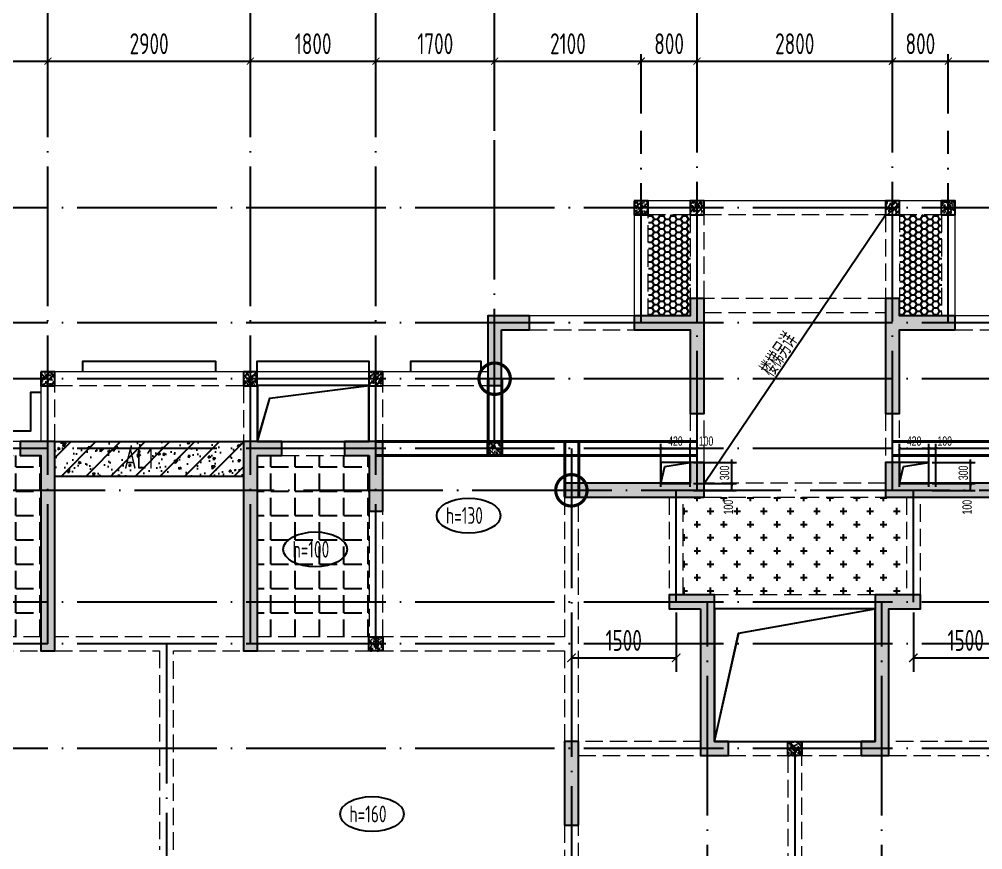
# Model space of a CAD drawing. Extents: x -668857 to 185752, y -270966 to 286822.
# Drawn here: x -177506 to -163702, y -72669 to -60768 of the extents above; entities that cross this region are included whole.
import ezdxf
from ezdxf.enums import TextEntityAlignment as Align

# ---------------------------------------------------------------- set-up
doc = ezdxf.new("R2010")
doc.units = 0
doc.header["$LTSCALE"] = 1000
for name, pattern in [('DASH', [0.35, 0.25, -0.1]), ('DASHED', [0.75, 0.5, -0.25]), ('DOTE', [2.42, 2, -0.2, 0.02, -0.2])]:
    doc.linetypes.add(name, pattern=pattern)
doc.layers.get('0').update_dxf_attribs({"linetype": 'CONTINUOUS'})
doc.layers.get('DEFPOINTS').update_dxf_attribs({"linetype": 'CONTINUOUS'})
doc.layers.add('+公共字体', color=7, linetype='CONTINUOUS', lineweight=20)
for name, color, linetype in [('A-AXIS', 1, 'CONTINUOUS'), ('A-DOTE', 10, 'DOTE'), ('BEAM', 4, 'DASHED'), ('ROOF', 183, 'CONTINUOUS'), ('S-B板填充', 251, 'CONTINUOUS'), ('S-B板标注', 3, 'CONTINUOUS'), ('S-B板配筋号', 7, 'CONTINUOUS'), ('S-C承台编号', 6, 'CONTINUOUS'), ('S-D洞口', 4, 'CONTINUOUS'), ('S-D洞口标注', 3, 'CONTINUOUS'), ('S-L主梁线', 4, 'DASH'), ('S-Q墙填充', 252, 'CONTINUOUS'), ('S-Q墙实线', 6, 'CONTINUOUS'), ('S-Q墙标注', 3, 'CONTINUOUS'), ('S-Y一般标注', 3, 'CONTINUOUS'), ('S-板正筋', 2, 'CONTINUOUS'), ('S-构造柱', 212, 'CONTINUOUS'), ('TEXT', 2, 'CONTINUOUS'), ('水平筋标注', 7, 'CONTINUOUS'), ('看线', 251, 'CONTINUOUS')]:
    doc.layers.add(name, color=color, linetype=linetype)
doc.layers.add('配箍校核', color=34, linetype='CONTINUOUS', plot=False)
doc.styles.add('TSSD_DIMENSION', font='Tssdeng.shx', dxfattribs={"width": 0.7, "bigfont": 'tssdchn.shx'})
doc.styles.add('TSSD_REIN', font='tssdeng.shx', dxfattribs={"width": 0.7, "height": 300, "bigfont": 'tssdchn.shx'})
doc.styles.add('结构文字', font='zstxt.shx', dxfattribs={"width": 0.7, "bigfont": 'zshz.shx'})
doc.dimstyles.new('STRUCK', dxfattribs={"dimtxt": 400, "dimasz": 121, "dimexe": 200, "dimexo": 150, "dimgap": 115, "dimtad": 1, "dimdec": 0, "dimdsep": 46, "dimtxsty": '结构文字', "dimblk": 'ARCHTICK', "dimcen": 400, "dimclrd": 3, "dimclre": 3, "dimclrt": 7, "dimadec": 0, "dimazin": 0, "dimtfac": 1, "dimtdec": 0, "dimtix": 1, "dimtmove": 2, "dimatfit": 3, "dimldrblk": '_DIMX', "dimfxl": 1, "dimtolj": 1, "dimtzin": 0, "dimarcsym": 0})
doc.dimstyles.new('STRUCK30', dxfattribs={"dimscale": 0.33333, "dimtxt": 400, "dimasz": 121, "dimexe": 200, "dimexo": 150, "dimgap": 115, "dimtad": 1, "dimdec": 0, "dimdsep": 46, "dimtxsty": '结构文字', "dimblk": 'ARCHTICK', "dimcen": 400, "dimclrd": 3, "dimclre": 3, "dimclrt": 7, "dimadec": 0, "dimazin": 0, "dimtfac": 1, "dimtdec": 0, "dimtix": 1, "dimtmove": 2, "dimatfit": 3, "dimldrblk": '_DIMX', "dimfxl": 1, "dimtolj": 1, "dimtzin": 0, "dimarcsym": 0})
doc.dimstyles.new('TSSD_100_100', dxfattribs={"dimtxt": 300, "dimasz": 100, "dimexe": 100, "dimexo": 250, "dimgap": 100, "dimtad": 1, "dimdec": 0, "dimzin": 0, "dimdsep": 46, "dimtxsty": 'TSSD_DIMENSION', "dimblk": 'ARCHTICK', "dimcen": 0, "dimdle": 100, "dimclrt": 7, "dimadec": 0, "dimazin": 0, "dimtfac": 1, "dimtdec": 0, "dimtix": 1, "dimtmove": 2, "dimatfit": 3, "dimldrblk": 'ARCHTICK', "dimfxl": 1, "dimtolj": 1, "dimtzin": 0, "dimarcsym": 0})

# ---------------------------------------------------------------- blocks, each defined once
blk = doc.blocks.new('_ArchTick')
at = {"color": 0, "linetype": 'ByBlock', "const_width": 0.15}
blk.add_lwpolyline([(-0.5, -0.5), (0.5, 0.5)], dxfattribs=at)
blk = doc.blocks.new('*D168')
at = {"layer": 'DEFPOINTS', "color": 0, "transparency": 16777216}
for p in [(31400, 19250), (29600, 18250), (31400, 18250)]:
    blk.add_point(p, dxfattribs=at)
at = {"layer": 'S-Y一般标注', "color": 0, "lineweight": -2, "transparency": 16777216}
for p, q in [((29600, 18500), (29600, 19350)), ((31400, 18500), (31400, 19350)), ((29500, 19250), (31500, 19250))]:
    blk.add_line(p, q, dxfattribs=at)
at = {"layer": 'S-Y一般标注', "color": 0, "lineweight": -2, "transparency": 16777216, "xscale": 100, "yscale": 100, "zscale": 100, "rotation": 180}
blk.add_blockref('_ArchTick', (29600, 19250), dxfattribs=at)
at = {"layer": 'S-Y一般标注', "color": 0, "lineweight": -2, "transparency": 16777216, "xscale": 100, "yscale": 100, "zscale": 100}
blk.add_blockref('_ArchTick', (31400, 19250), dxfattribs=at)
at = {"layer": 'S-Y一般标注', "color": 7, "transparency": 16777216, "insert": (30500, 19500), "char_height": 300, "attachment_point": 5, "style": 'TSSD_DIMENSION'}
blk.add_mtext('\\A1;1800', dxfattribs=at)
blk = doc.blocks.new('*D169')
at = {"layer": 'DEFPOINTS', "color": 0, "transparency": 16777216}
for p in [(34300, 19250), (31400, 18250), (34300, 18250)]:
    blk.add_point(p, dxfattribs=at)
at = {"layer": 'S-Y一般标注', "color": 0, "lineweight": -2, "transparency": 16777216}
for p, q in [((31400, 18500), (31400, 19350)), ((34300, 18500), (34300, 19350)), ((31300, 19250), (34400, 19250))]:
    blk.add_line(p, q, dxfattribs=at)
at = {"layer": 'S-Y一般标注', "color": 0, "lineweight": -2, "transparency": 16777216, "xscale": 100, "yscale": 100, "zscale": 100, "rotation": 180}
blk.add_blockref('_ArchTick', (31400, 19250), dxfattribs=at)
at = {"layer": 'S-Y一般标注', "color": 0, "lineweight": -2, "transparency": 16777216, "xscale": 100, "yscale": 100, "zscale": 100}
blk.add_blockref('_ArchTick', (34300, 19250), dxfattribs=at)
at = {"layer": 'S-Y一般标注', "color": 7, "transparency": 16777216, "insert": (32850, 19500), "char_height": 300, "attachment_point": 5, "style": 'TSSD_DIMENSION'}
blk.add_mtext('\\A1;2900', dxfattribs=at)
blk = doc.blocks.new('*D170')
at = {"layer": 'DEFPOINTS', "color": 0, "transparency": 16777216}
for p in [(36100, 19250), (34300, 18250), (36100, 18250)]:
    blk.add_point(p, dxfattribs=at)
at = {"layer": 'S-Y一般标注', "color": 0, "lineweight": -2, "transparency": 16777216}
for p, q in [((34300, 18500), (34300, 19350)), ((36100, 18500), (36100, 19350)), ((34200, 19250), (36200, 19250))]:
    blk.add_line(p, q, dxfattribs=at)
at = {"layer": 'S-Y一般标注', "color": 0, "lineweight": -2, "transparency": 16777216, "xscale": 100, "yscale": 100, "zscale": 100, "rotation": 180}
blk.add_blockref('_ArchTick', (34300, 19250), dxfattribs=at)
at = {"layer": 'S-Y一般标注', "color": 0, "lineweight": -2, "transparency": 16777216, "xscale": 100, "yscale": 100, "zscale": 100}
blk.add_blockref('_ArchTick', (36100, 19250), dxfattribs=at)
at = {"layer": 'S-Y一般标注', "color": 7, "transparency": 16777216, "insert": (35200, 19500), "char_height": 300, "attachment_point": 5, "style": 'TSSD_DIMENSION'}
blk.add_mtext('\\A1;1800', dxfattribs=at)
blk = doc.blocks.new('*D171')
at = {"layer": 'DEFPOINTS', "color": 0, "transparency": 16777216}
for p in [(37800, 19250), (36100, 18250), (37800, 18250)]:
    blk.add_point(p, dxfattribs=at)
at = {"layer": 'S-Y一般标注', "color": 0, "lineweight": -2, "transparency": 16777216}
for p, q in [((36100, 18500), (36100, 19350)), ((37800, 18500), (37800, 19350)), ((36000, 19250), (37900, 19250))]:
    blk.add_line(p, q, dxfattribs=at)
at = {"layer": 'S-Y一般标注', "color": 0, "lineweight": -2, "transparency": 16777216, "xscale": 100, "yscale": 100, "zscale": 100, "rotation": 180}
blk.add_blockref('_ArchTick', (36100, 19250), dxfattribs=at)
at = {"layer": 'S-Y一般标注', "color": 0, "lineweight": -2, "transparency": 16777216, "xscale": 100, "yscale": 100, "zscale": 100}
blk.add_blockref('_ArchTick', (37800, 19250), dxfattribs=at)
at = {"layer": 'S-Y一般标注', "color": 7, "transparency": 16777216, "insert": (36950, 19500), "char_height": 300, "attachment_point": 5, "style": 'TSSD_DIMENSION'}
blk.add_mtext('\\A1;1700', dxfattribs=at)
blk = doc.blocks.new('*D172')
at = {"layer": 'DEFPOINTS', "color": 0, "transparency": 16777216}
for p in [(40700, 19250), (39900, 18250), (40700, 18250)]:
    blk.add_point(p, dxfattribs=at)
at = {"layer": 'S-Y一般标注', "color": 0, "lineweight": -2, "transparency": 16777216}
for p, q in [((39900, 18500), (39900, 19350)), ((40700, 18500), (40700, 19350)), ((39800, 19250), (40800, 19250))]:
    blk.add_line(p, q, dxfattribs=at)
at = {"layer": 'S-Y一般标注', "color": 0, "lineweight": -2, "transparency": 16777216, "xscale": 100, "yscale": 100, "zscale": 100, "rotation": 180}
blk.add_blockref('_ArchTick', (39900, 19250), dxfattribs=at)
at = {"layer": 'S-Y一般标注', "color": 0, "lineweight": -2, "transparency": 16777216, "xscale": 100, "yscale": 100, "zscale": 100}
blk.add_blockref('_ArchTick', (40700, 19250), dxfattribs=at)
at = {"layer": 'S-Y一般标注', "color": 7, "transparency": 16777216, "insert": (40300, 19500), "char_height": 300, "attachment_point": 5, "style": 'TSSD_DIMENSION'}
blk.add_mtext('\\A1;800', dxfattribs=at)
blk = doc.blocks.new('*D173')
at = {"layer": 'DEFPOINTS', "color": 0, "transparency": 16777216}
for p in [(43500, 19250), (40700, 18250), (43500, 18250)]:
    blk.add_point(p, dxfattribs=at)
at = {"layer": 'S-Y一般标注', "color": 0, "lineweight": -2, "transparency": 16777216}
for p, q in [((40700, 18500), (40700, 19350)), ((43500, 18500), (43500, 19350)), ((40600, 19250), (43600, 19250))]:
    blk.add_line(p, q, dxfattribs=at)
at = {"layer": 'S-Y一般标注', "color": 0, "lineweight": -2, "transparency": 16777216, "xscale": 100, "yscale": 100, "zscale": 100, "rotation": 180}
blk.add_blockref('_ArchTick', (40700, 19250), dxfattribs=at)
at = {"layer": 'S-Y一般标注', "color": 0, "lineweight": -2, "transparency": 16777216, "xscale": 100, "yscale": 100, "zscale": 100}
blk.add_blockref('_ArchTick', (43500, 19250), dxfattribs=at)
at = {"layer": 'S-Y一般标注', "color": 7, "transparency": 16777216, "insert": (42100, 19500), "char_height": 300, "attachment_point": 5, "style": 'TSSD_DIMENSION'}
blk.add_mtext('\\A1;2800', dxfattribs=at)
blk = doc.blocks.new('*D174')
at = {"layer": 'DEFPOINTS', "color": 0, "transparency": 16777216}
for p in [(46400, 19250), (44300, 18250), (46400, 18250)]:
    blk.add_point(p, dxfattribs=at)
at = {"layer": 'S-Y一般标注', "color": 0, "lineweight": -2, "transparency": 16777216}
for p, q in [((44300, 18500), (44300, 19350)), ((46400, 18500), (46400, 19350)), ((44200, 19250), (46500, 19250))]:
    blk.add_line(p, q, dxfattribs=at)
at = {"layer": 'S-Y一般标注', "color": 0, "lineweight": -2, "transparency": 16777216, "xscale": 100, "yscale": 100, "zscale": 100, "rotation": 180}
blk.add_blockref('_ArchTick', (44300, 19250), dxfattribs=at)
at = {"layer": 'S-Y一般标注', "color": 0, "lineweight": -2, "transparency": 16777216, "xscale": 100, "yscale": 100, "zscale": 100}
blk.add_blockref('_ArchTick', (46400, 19250), dxfattribs=at)
at = {"layer": 'S-Y一般标注', "color": 7, "transparency": 16777216, "insert": (45742, 19500), "char_height": 300, "attachment_point": 5, "style": 'TSSD_DIMENSION'}
blk.add_mtext('\\A1;2100', dxfattribs=at)
blk = doc.blocks.new('*D192')
at = {"layer": 'DEFPOINTS', "color": 0, "transparency": 16777216}
for p in [(39900, 19250), (37800, 18250), (39900, 18250)]:
    blk.add_point(p, dxfattribs=at)
at = {"layer": 'S-Y一般标注', "color": 0, "lineweight": -2, "transparency": 16777216}
for p, q in [((37800, 18500), (37800, 19350)), ((39900, 18500), (39900, 19350)), ((37700, 19250), (40000, 19250))]:
    blk.add_line(p, q, dxfattribs=at)
at = {"layer": 'S-Y一般标注', "color": 0, "lineweight": -2, "transparency": 16777216, "xscale": 100, "yscale": 100, "zscale": 100, "rotation": 180}
blk.add_blockref('_ArchTick', (37800, 19250), dxfattribs=at)
at = {"layer": 'S-Y一般标注', "color": 0, "lineweight": -2, "transparency": 16777216, "xscale": 100, "yscale": 100, "zscale": 100}
blk.add_blockref('_ArchTick', (39900, 19250), dxfattribs=at)
at = {"layer": 'S-Y一般标注', "color": 7, "transparency": 16777216, "insert": (38850, 19500), "char_height": 300, "attachment_point": 5, "style": 'TSSD_DIMENSION'}
blk.add_mtext('\\A1;2100', dxfattribs=at)
blk = doc.blocks.new('*D193')
at = {"layer": 'DEFPOINTS', "color": 0, "transparency": 16777216}
for p in [(44300, 19250), (43500, 18250), (44300, 18250)]:
    blk.add_point(p, dxfattribs=at)
at = {"layer": 'S-Y一般标注', "color": 0, "lineweight": -2, "transparency": 16777216}
for p, q in [((43500, 18500), (43500, 19350)), ((44300, 18500), (44300, 19350)), ((43400, 19250), (44400, 19250))]:
    blk.add_line(p, q, dxfattribs=at)
at = {"layer": 'S-Y一般标注', "color": 0, "lineweight": -2, "transparency": 16777216, "xscale": 100, "yscale": 100, "zscale": 100, "rotation": 180}
blk.add_blockref('_ArchTick', (43500, 19250), dxfattribs=at)
at = {"layer": 'S-Y一般标注', "color": 0, "lineweight": -2, "transparency": 16777216, "xscale": 100, "yscale": 100, "zscale": 100}
blk.add_blockref('_ArchTick', (44300, 19250), dxfattribs=at)
at = {"layer": 'S-Y一般标注', "color": 7, "transparency": 16777216, "insert": (43900, 19500), "char_height": 300, "attachment_point": 5, "style": 'TSSD_DIMENSION'}
blk.add_mtext('\\A1;800', dxfattribs=at)
blk = doc.blocks.new('20210729.03504727')
at = {"layer": '看线', "color": 202, "ltscale": 0.5}
for points in [[(26800, 10800), (26800, 10950), (28700, 10950), (28700, 10800)], [(29300, 10800), (29300, 10950), (30900, 10950), (30900, 10800)], [(31500, 10800), (31500, 10950), (32500, 10950), (32500, 10800)], [(26200, 10500), (26050, 10500), (26050, 9950), (24500, 9950)]]:
    blk.add_lwpolyline(points, dxfattribs=at)
blk = doc.blocks.new('*D2815')
at = {"layer": 'DEFPOINTS', "color": 0, "transparency": 16777216}
for p in [(-164475, -67119), (-163875, -67119), (-164475, -67419)]:
    blk.add_point(p, dxfattribs=at)
at = {"layer": 'S-D洞口标注', "color": 3, "lineweight": -2, "transparency": 16777216}
for p, q in [((-163875, -67119), (-163875, -67078)), ((-164425, -67119), (-163808, -67119)), ((-163875, -67419), (-163875, -67119)), ((-164425, -67419), (-163808, -67419)), ((-163875, -67419), (-163875, -67459))]:
    blk.add_line(p, q, dxfattribs=at)
at = {"layer": 'S-D洞口标注', "color": 3, "lineweight": -2, "transparency": 16777216, "xscale": 40.33293, "yscale": 40.33293, "zscale": 40.33293}
for p, rotation in [((-163875, -67119), 270), ((-163875, -67419), 90)]:
    blk.add_blockref('_ArchTick', p, dxfattribs=dict(at, rotation=rotation))
at = {"layer": 'S-D洞口标注', "color": 7, "transparency": 16777216, "insert": (-163980, -67269), "char_height": 133.3, "attachment_point": 5, "rotation": 90, "style": '结构文字'}
blk.add_mtext('\\A1;300', dxfattribs=at)
blk = doc.blocks.new('_DIMX')
blk.add_line((-150, 0), (150, 0))
at = {"const_width": 50}
blk.add_lwpolyline([(-70, -70), (70, 70)], dxfattribs=at)
blk = doc.blocks.new('*D2816')
at = {"layer": 'DEFPOINTS', "color": 0, "transparency": 16777216}
for p in [(-164475, -66919), (-164895, -67519), (-164475, -67519)]:
    blk.add_point(p, dxfattribs=at)
at = {"layer": 'S-D洞口标注', "color": 3, "lineweight": -2, "transparency": 16777216}
for p, q in [((-164895, -67469), (-164895, -66853)), ((-164895, -66919), (-164475, -66919)), ((-164475, -67469), (-164475, -66853))]:
    blk.add_line(p, q, dxfattribs=at)
at = {"layer": 'S-D洞口标注', "color": 3, "lineweight": -2, "transparency": 16777216, "xscale": 40.33293, "yscale": 40.33293, "zscale": 40.33293, "rotation": 180}
blk.add_blockref('_ArchTick', (-164895, -66919), dxfattribs=at)
at = {"layer": 'S-D洞口标注', "color": 3, "lineweight": -2, "transparency": 16777216, "xscale": 40.33293, "yscale": 40.33293, "zscale": 40.33293}
blk.add_blockref('_ArchTick', (-164475, -66919), dxfattribs=at)
at = {"layer": 'S-D洞口标注', "color": 7, "transparency": 16777216, "insert": (-164685, -66814), "char_height": 133.3, "attachment_point": 5, "style": '结构文字'}
blk.add_mtext('\\A1;420', dxfattribs=at)
blk = doc.blocks.new('*D2817')
at = {"layer": 'DEFPOINTS', "color": 0, "transparency": 16777216}
for p in [(-164375, -66919), (-164475, -67519), (-164375, -67519)]:
    blk.add_point(p, dxfattribs=at)
at = {"layer": 'S-D洞口标注', "color": 3, "lineweight": -2, "transparency": 16777216}
for p, q in [((-164475, -67469), (-164475, -66853)), ((-164475, -66919), (-164375, -66919)), ((-164375, -67469), (-164375, -66853))]:
    blk.add_line(p, q, dxfattribs=at)
at = {"layer": 'S-D洞口标注', "color": 3, "lineweight": -2, "transparency": 16777216, "xscale": 40.33293, "yscale": 40.33293, "zscale": 40.33293, "rotation": 180}
blk.add_blockref('_ArchTick', (-164475, -66919), dxfattribs=at)
at = {"layer": 'S-D洞口标注', "color": 3, "lineweight": -2, "transparency": 16777216, "xscale": 40.33293, "yscale": 40.33293, "zscale": 40.33293}
blk.add_blockref('_ArchTick', (-164375, -66919), dxfattribs=at)
at = {"layer": 'S-D洞口标注', "color": 7, "transparency": 16777216, "insert": (-164246, -66814), "char_height": 133.3, "attachment_point": 5, "style": '结构文字'}
blk.add_mtext('\\A1;100', dxfattribs=at)
blk = doc.blocks.new('*D2818')
at = {"layer": 'DEFPOINTS', "color": 0, "transparency": 16777216}
for p in [(-164475, -67419), (-163875, -67419), (-164475, -67519)]:
    blk.add_point(p, dxfattribs=at)
at = {"layer": 'S-D洞口标注', "color": 3, "lineweight": -2, "transparency": 16777216}
for p, q in [((-164425, -67419), (-163808, -67419)), ((-163875, -67519), (-163875, -67419)), ((-164425, -67519), (-163808, -67519))]:
    blk.add_line(p, q, dxfattribs=at)
at = {"layer": 'S-D洞口标注', "color": 3, "lineweight": -2, "transparency": 16777216, "xscale": 40.33293, "yscale": 40.33293, "zscale": 40.33293}
for p, rotation in [((-163875, -67419), 90), ((-163875, -67519), 270)]:
    blk.add_blockref('_ArchTick', p, dxfattribs=dict(at, rotation=rotation))
at = {"layer": 'S-D洞口标注', "color": 7, "transparency": 16777216, "insert": (-163925, -67760), "char_height": 133.3, "attachment_point": 5, "rotation": 90, "style": '结构文字'}
blk.add_mtext('\\A1;100', dxfattribs=at)
blk = doc.blocks.new('*D2819')
at = {"layer": 'DEFPOINTS', "color": 0, "transparency": 16777216}
for p in [(-167895, -67119), (-167295, -67119), (-167895, -67419)]:
    blk.add_point(p, dxfattribs=at)
at = {"layer": 'S-D洞口标注', "color": 3, "lineweight": -2, "transparency": 16777216}
for p, q in [((-167295, -67119), (-167295, -67078)), ((-167845, -67119), (-167228, -67119)), ((-167295, -67419), (-167295, -67119)), ((-167845, -67419), (-167228, -67419)), ((-167295, -67419), (-167295, -67459))]:
    blk.add_line(p, q, dxfattribs=at)
at = {"layer": 'S-D洞口标注', "color": 3, "lineweight": -2, "transparency": 16777216, "xscale": 40.33293, "yscale": 40.33293, "zscale": 40.33293}
for p, rotation in [((-167295, -67119), 270), ((-167295, -67419), 90)]:
    blk.add_blockref('_ArchTick', p, dxfattribs=dict(at, rotation=rotation))
at = {"layer": 'S-D洞口标注', "color": 7, "transparency": 16777216, "insert": (-167400, -67269), "char_height": 133.3, "attachment_point": 5, "rotation": 90, "style": '结构文字'}
blk.add_mtext('\\A1;300', dxfattribs=at)
blk = doc.blocks.new('*D2820')
at = {"layer": 'DEFPOINTS', "color": 0, "transparency": 16777216}
for p in [(-167895, -66919), (-168315, -67519), (-167895, -67519)]:
    blk.add_point(p, dxfattribs=at)
at = {"layer": 'S-D洞口标注', "color": 3, "lineweight": -2, "transparency": 16777216}
for p, q in [((-168315, -67469), (-168315, -66852)), ((-168315, -66919), (-167895, -66919)), ((-167895, -67469), (-167895, -66852))]:
    blk.add_line(p, q, dxfattribs=at)
at = {"layer": 'S-D洞口标注', "color": 3, "lineweight": -2, "transparency": 16777216, "xscale": 40.33293, "yscale": 40.33293, "zscale": 40.33293, "rotation": 180}
blk.add_blockref('_ArchTick', (-168315, -66919), dxfattribs=at)
at = {"layer": 'S-D洞口标注', "color": 3, "lineweight": -2, "transparency": 16777216, "xscale": 40.33293, "yscale": 40.33293, "zscale": 40.33293}
blk.add_blockref('_ArchTick', (-167895, -66919), dxfattribs=at)
at = {"layer": 'S-D洞口标注', "color": 7, "transparency": 16777216, "insert": (-168105, -66814), "char_height": 133.3, "attachment_point": 5, "style": '结构文字'}
blk.add_mtext('\\A1;420', dxfattribs=at)
blk = doc.blocks.new('*D2821')
at = {"layer": 'DEFPOINTS', "color": 0, "transparency": 16777216}
for p in [(-167795, -66919), (-167895, -67519), (-167795, -67519)]:
    blk.add_point(p, dxfattribs=at)
at = {"layer": 'S-D洞口标注', "color": 3, "lineweight": -2, "transparency": 16777216}
for p, q in [((-167895, -67469), (-167895, -66852)), ((-167895, -66919), (-167795, -66919)), ((-167795, -67469), (-167795, -66852))]:
    blk.add_line(p, q, dxfattribs=at)
at = {"layer": 'S-D洞口标注', "color": 3, "lineweight": -2, "transparency": 16777216, "xscale": 40.33293, "yscale": 40.33293, "zscale": 40.33293, "rotation": 180}
blk.add_blockref('_ArchTick', (-167895, -66919), dxfattribs=at)
at = {"layer": 'S-D洞口标注', "color": 3, "lineweight": -2, "transparency": 16777216, "xscale": 40.33293, "yscale": 40.33293, "zscale": 40.33293}
blk.add_blockref('_ArchTick', (-167795, -66919), dxfattribs=at)
at = {"layer": 'S-D洞口标注', "color": 7, "transparency": 16777216, "insert": (-167666, -66814), "char_height": 133.3, "attachment_point": 5, "style": '结构文字'}
blk.add_mtext('\\A1;100', dxfattribs=at)
blk = doc.blocks.new('*D2822')
at = {"layer": 'DEFPOINTS', "color": 0, "transparency": 16777216}
for p in [(-167895, -67419), (-167295, -67419), (-167895, -67519)]:
    blk.add_point(p, dxfattribs=at)
at = {"layer": 'S-D洞口标注', "color": 3, "lineweight": -2, "transparency": 16777216}
for p, q in [((-167845, -67419), (-167228, -67419)), ((-167295, -67519), (-167295, -67419)), ((-167845, -67519), (-167228, -67519))]:
    blk.add_line(p, q, dxfattribs=at)
at = {"layer": 'S-D洞口标注', "color": 3, "lineweight": -2, "transparency": 16777216, "xscale": 40.33293, "yscale": 40.33293, "zscale": 40.33293}
for p, rotation in [((-167295, -67419), 90), ((-167295, -67519), 270)]:
    blk.add_blockref('_ArchTick', p, dxfattribs=dict(at, rotation=rotation))
at = {"layer": 'S-D洞口标注', "color": 7, "transparency": 16777216, "insert": (-167345, -67760), "char_height": 133.3, "attachment_point": 5, "rotation": 90, "style": '结构文字'}
blk.add_mtext('\\A1;100', dxfattribs=at)
blk = doc.blocks.new('20210803.22403995')
at = {"layer": '+公共字体', "color": 2, "const_width": 45}
for points in [[(-831038, -168387, 1), (-831038, -167937, 1), (-831038, -168387, -1)], [(-829938, -169986, 1), (-829938, -169536, 1), (-829938, -169986, -1)]]:
    blk.add_lwpolyline(points, format="xyb", dxfattribs=at)
blk = doc.blocks.new('20210807.15312446')
at = {"layer": 'S-Q墙填充'}
h = blk.add_hatch(color=252, dxfattribs=at)
h.dxf.hatch_style = 1
h.paths.add_polyline_path([(97216, 67840), (97216, 68190), (97016, 68190), (97016, 67940), (96216, 67940), (96216, 67740), (97016, 67740), (97016, 66540), (97216, 66540)])
h = blk.add_hatch(color=252, dxfattribs=at)
h.dxf.hatch_style = 1
h.paths.add_polyline_path([(99816, 67840), (99816, 66540), (100016, 66540), (100016, 67740), (100815, 67740), (100815, 67940), (100016, 67940), (100016, 68190), (99816, 68190)])
h = blk.add_hatch(color=252, dxfattribs=at)
h.dxf.hatch_style = 1
h.paths.add_polyline_path([(94316, 67740), (94716, 67740), (94716, 67940), (94116, 67940), (94116, 66940), (94316, 66940)])
h = blk.add_hatch(color=252, dxfattribs=at)
h.dxf.hatch_style = 1
h.paths.add_polyline_path([(87916, 66140), (87416, 66140), (87416, 65940), (87716, 65940), (87716, 63140), (87916, 63140)])
h = blk.add_hatch(color=252, dxfattribs=at)
h.dxf.hatch_style = 1
h.paths.add_polyline_path([(90616, 66140), (90616, 63140), (90816, 63140), (90816, 65940), (91166, 65940), (91166, 66140)])
h = blk.add_hatch(color=252, dxfattribs=at)
h.dxf.hatch_style = 1
h.paths.add_polyline_path([(92416, 65940), (92416, 65140), (92616, 65140), (92616, 66140), (92066, 66140), (92066, 65940)])
h = blk.add_hatch(color=252, dxfattribs=at)
h.dxf.hatch_style = 1
h.paths.add_polyline_path([(95216, 65340), (96816, 65340), (97216, 65340), (97216, 65840), (97016, 65840), (97016, 65540), (96816, 65540), (95216, 65540)])
h = blk.add_hatch(color=252, dxfattribs=at)
h.dxf.hatch_style = 1
h.paths.add_polyline_path([(100016, 65540), (100016, 65840), (99816, 65840), (99816, 65340), (100216, 65340), (101816, 65340), (101816, 65540), (100216, 65540)])
h = blk.add_hatch(color=252, dxfattribs=at)
h.dxf.hatch_style = 1
h.paths.add_polyline_path([(97166, 63740), (97166, 61640), (97566, 61640), (97566, 61840), (97366, 61840), (97366, 63940), (96716, 63940), (96716, 63740)])
h = blk.add_hatch(color=252, dxfattribs=at)
h.dxf.hatch_style = 1
h.paths.add_polyline_path([(99666, 61840), (99466, 61840), (99466, 61640), (99866, 61640), (99866, 63740), (100316, 63740), (100316, 63940), (99666, 63940)])
h = blk.add_hatch(color=252, dxfattribs=at)
h.dxf.hatch_style = 1
h.paths.add_polyline_path([(95416, 60640), (95416, 61840), (95216, 61840), (95216, 60640)])
at = {"layer": 'S-D洞口', "color": 5}
for points in [[(90816, 66140), (92416, 66140), (92416, 66940), (90816, 66940), (90816, 66140), (90993, 66762), (92416, 66940)], [(97366, 61840), (99666, 61840), (99666, 63740), (97366, 63740), (97366, 61840), (97712, 63393), (99666, 63740)]]:
    blk.add_lwpolyline(points, dxfattribs=at)
at = {"layer": 'S-L主梁线', "linetype": 'ByBlock', "lineweight": 18}
for p, q in [((96216, 69590), (96216, 67940)), ((97116, 69590), (96216, 69590)), ((99916, 69590), (97116, 69590)), ((100816, 69590), (99916, 69590)), ((100816, 67940), (100816, 69590)), ((96216, 67940), (94716, 67940)), ((102316, 67940), (100816, 67940)), ((87716, 67140), (87716, 66140)), ((90716, 67140), (87716, 67140)), ((92516, 67140), (90716, 67140)), ((94116, 67140), (92516, 67140)), ((90816, 66940), (92416, 66940)), ((90816, 66140), (90816, 66940)), ((92416, 66940), (92416, 66140)), ((87416, 66140), (86016, 66140)), ((92066, 66140), (91166, 66140)), ((97366, 63740), (99666, 63740)), ((98516, 61840), (97566, 61840)), ((99466, 61840), (98516, 61840))]:
    blk.add_line(p, q, dxfattribs=at)
at = {"layer": 'S-L主梁线', "linetype": 'DASH', "lineweight": 18}
for p, q in [((96416, 69390), (97016, 69390)), ((96416, 67940), (96416, 69390)), ((97016, 69390), (97016, 68190)), ((97216, 69390), (99816, 69390)), ((97216, 68190), (97216, 69390)), ((99816, 69390), (99816, 68190)), ((100015, 69390), (100016, 68190)), ((100016, 69390), (100616, 69390)), ((100616, 69390), (100616, 67940)), ((99815, 68190), (97216, 68190)), ((97216, 67990), (99816, 67990)), ((94716, 67740), (96216, 67740)), ((100816, 67740), (102316, 67740)), ((87916, 66940), (90616, 66940)), ((87916, 66140), (87916, 66940)), ((90616, 66940), (90616, 66140)), ((92616, 66940), (94116, 66940)), ((92616, 66140), (92616, 66940)), ((97016, 66540), (97016, 65840)), ((97216, 65840), (97216, 66540)), ((99816, 66540), (99816, 65840)), ((100016, 65840), (100016, 66540)), ((86016, 65940), (87416, 65940)), ((91166, 65940), (92066, 65940)), ((99816, 65540), (97216, 65540)), ((95216, 65340), (95216, 63340)), ((95416, 63240), (95416, 65340)), ((96716, 65340), (96716, 63940)), ((96916, 63940), (96916, 65340)), ((97216, 65340), (99816, 65340)), ((100116, 65340), (100116, 63940)), ((100316, 63940), (100316, 65340)), ((92416, 65140), (92416, 63340)), ((92616, 63340), (92616, 65140)), ((99666, 63940), (97366, 63940)), ((87716, 63340), (86016, 63340)), ((89516, 63340), (87916, 63340)), ((90616, 63340), (89516, 63340)), ((92416, 63340), (90816, 63340)), ((95216, 63340), (92616, 63340)), ((95416, 61840), (95416, 63240)), ((86016, 63140), (87716, 63140)), ((87916, 63140), (89416, 63140)), ((89416, 63140), (89416, 60290)), ((89616, 63140), (90616, 63140)), ((89616, 60290), (89616, 63140)), ((90816, 63140), (92516, 63140)), ((92516, 63140), (95216, 63140)), ((95216, 63140), (95216, 61840)), ((97166, 61840), (95416, 61840)), ((101616, 61840), (99866, 61840)), ((95416, 61640), (97166, 61640)), ((97566, 61640), (98516, 61640)), ((98416, 61640), (98416, 57640)), ((98516, 61640), (99466, 61640)), ((98616, 57640), (98616, 61640)), ((99866, 61640), (101616, 61640)), ((95216, 60640), (95216, 59090)), ((95416, 59090), (95416, 60640))]:
    blk.add_line(p, q, dxfattribs=at)
at = {"layer": 'S-Q墙实线'}
blk.add_lwpolyline([(97216, 67840), (97216, 68190), (97016, 68190), (97016, 67940), (96216, 67940), (96216, 67740), (97016, 67740), (97016, 66540), (97216, 66540), (97216, 67840)], dxfattribs=at)
for points in [[(99816, 67840), (99816, 66540), (100016, 66540), (100016, 67740), (100815, 67740), (100815, 67940), (100016, 67940), (100016, 68190), (99816, 68190)], [(94316, 67740), (94716, 67740), (94716, 67940), (94116, 67940), (94116, 66940), (94316, 66940)], [(87916, 66140), (87416, 66140), (87416, 65940), (87716, 65940), (87716, 63140), (87916, 63140)], [(90616, 66140), (90616, 63140), (90816, 63140), (90816, 65940), (91166, 65940), (91166, 66140)], [(92416, 65940), (92416, 65140), (92616, 65140), (92616, 66140), (92066, 66140), (92066, 65940)], [(95216, 65340), (96816, 65340), (97216, 65340), (97216, 65840), (97016, 65840), (97016, 65540), (96816, 65540), (95216, 65540)], [(100016, 65540), (100016, 65840), (99816, 65840), (99816, 65340), (100216, 65340), (101816, 65340), (101816, 65540), (100216, 65540)], [(97166, 63740), (97166, 61640), (97566, 61640), (97566, 61840), (97366, 61840), (97366, 63940), (96716, 63940), (96716, 63740)], [(99666, 61840), (99466, 61840), (99466, 61640), (99866, 61640), (99866, 63740), (100316, 63740), (100316, 63940), (99666, 63940)], [(95416, 60640), (95416, 61840), (95216, 61840), (95216, 60640)]]:
    blk.add_lwpolyline(points, close=True, dxfattribs=at)
blk = doc.blocks.new('20210730.02141516')
at = {"layer": 'S-构造柱'}
h = blk.add_hatch(dxfattribs=at)
h.set_pattern_fill('ARMORED', color=256, scale=15, angle=-90, style=0)
h.set_pattern_definition([(320, (-154189.41, 3278673.45), (-9.4128202, -107.5890274), [11.25, -123.75]), (265, (-154189.41, 3278673.45), (112.82882, 20.8127), [9, -99]), (10.4514, (-154190.19, 3278664.49), (103.4159313, -86.7764073), [9.5610285, -105.1713168]), (316.1842, (-154159.41, 3278673.45), (-24.827852, -160.0861573), [16.875, -185.625]), (6.6356, (-154161.48, 3278660.11), (146.117681, -140.199406), [14.341543, -157.75695]), (261.1842, (-154159.41, 3278673.45), (146.11779, -140.199292), [13.5, -148.5]), (291, (-154166.91, 3278658.45), (-60.3928336, -89.5360578), [11.25, -123.75]), (236, (-154166.91, 3278658.45), (108.7725068, -36.4972998), [9, -99]), (341.4514, (-154171.94, 3278650.99), (48.3795745, -126.0333943), [9.5610285, -105.1713168]), (307.5, (-154189.41, 3278673.454), (49.93407807, -1.8239783), [0, -97.8, 0, -100.5, 0, -99.375]), (277.5, (-154189.41, 3278673.454), (59.1617568, -39.4604306), [0, -57.3, 0, -95.55, 0, -37.875]), (237.5, (-154189.41, 3278706.904), (-3.38323076, -80.07336543), [0, -37.5, 0, -117, 0, -155.25]), (227.5, (-154189.41, 3278721.904), (15.0157473, -87.4779254), [0, -48.75, 0, -77.7, 0, -110.25]), (315, (-154189.41, 3278673.454), (53.0330086, 53.0330086), [])])
h.paths.add_polyline_path([(200, 200), (200, 0), (0, 0), (0, 200)])
blk.add_lwpolyline([(200, 200), (200, 0), (0, 0), (0, 200)], close=True, dxfattribs=at)
blk = doc.blocks.new('20210809.18285270')
at = {"layer": 'ROOF', "xscale": -1, "rotation": 4.61764226855621e-08}
for p in [(35500, 12550), (36300, 12550), (39100, 12550), (39900, 12550), (27000, 10100), (29900, 10100), (31700, 10100)]:
    blk.add_blockref('20210730.02141516', p, dxfattribs=at)
at = {"layer": 'ROOF', "rotation": 359.9999999538236}
for p in [(33200, 9100), (37500, 4800)]:
    blk.add_blockref('20210730.02141516', p, dxfattribs=at)
at = {"layer": 'ROOF'}
blk.add_blockref('20210730.02141516', (31500, 6300), dxfattribs=at)
blk = doc.blocks.new('*D490')
at = {"layer": 'DEFPOINTS', "color": 0, "transparency": 16777216}
for p in [(-180458, -4859), (-178959, -4859), (-178959, -5659)]:
    blk.add_point(p, dxfattribs=at)
at = {"layer": 'S-Q墙标注', "color": 3, "lineweight": -2, "transparency": 16777216}
for p, q in [((-180458, -5009), (-180458, -5859)), ((-178959, -5009), (-178959, -5859)), ((-180458, -5659), (-178959, -5659))]:
    blk.add_line(p, q, dxfattribs=at)
at = {"layer": 'S-Q墙标注', "color": 3, "lineweight": -2, "transparency": 16777216, "xscale": 121, "yscale": 121, "zscale": 121, "rotation": 180}
blk.add_blockref('_ArchTick', (-180458, -5659), dxfattribs=at)
at = {"layer": 'S-Q墙标注', "color": 3, "lineweight": -2, "transparency": 16777216, "xscale": 121, "yscale": 121, "zscale": 121}
blk.add_blockref('_ArchTick', (-178959, -5659), dxfattribs=at)
at = {"layer": 'S-Q墙标注', "color": 7, "transparency": 16777216, "insert": (-179709, -5409), "char_height": 300, "attachment_point": 5, "style": 'TSSD_REIN'}
blk.add_mtext('\\A1;1500', dxfattribs=at)
blk = doc.blocks.new('*D491')
at = {"layer": 'DEFPOINTS', "color": 0, "transparency": 16777216}
for p in [(-175559, -4859), (-174059, -4859), (-174059, -5659)]:
    blk.add_point(p, dxfattribs=at)
at = {"layer": 'S-Q墙标注', "color": 3, "lineweight": -2, "transparency": 16777216}
for p, q in [((-175559, -5009), (-175559, -5859)), ((-174059, -5009), (-174059, -5859)), ((-175559, -5659), (-174059, -5659))]:
    blk.add_line(p, q, dxfattribs=at)
at = {"layer": 'S-Q墙标注', "color": 3, "lineweight": -2, "transparency": 16777216, "xscale": 121, "yscale": 121, "zscale": 121, "rotation": 180}
blk.add_blockref('_ArchTick', (-175559, -5659), dxfattribs=at)
at = {"layer": 'S-Q墙标注', "color": 3, "lineweight": -2, "transparency": 16777216, "xscale": 121, "yscale": 121, "zscale": 121}
blk.add_blockref('_ArchTick', (-174059, -5659), dxfattribs=at)
at = {"layer": 'S-Q墙标注', "color": 7, "transparency": 16777216, "insert": (-174809, -5409), "char_height": 300, "attachment_point": 5, "style": 'TSSD_REIN'}
blk.add_mtext('\\A1;1500', dxfattribs=at)
blk = doc.blocks.new('20210726.16395156')
at = {"layer": 'A-AXIS'}
for p, q in [((31400, 18249.9), (31400, 21049.9)), ((34300, 18249.9), (34300, 21049.9)), ((36100, 18249.9), (36100, 21049.9)), ((37800, 18249.9), (37800, 21049.9)), ((40700, 18249.9), (40700, 21049.9)), ((43500, 18249.9), (43500, 21049.9))]:
    blk.add_line(p, q, dxfattribs=at)
at = {"layer": 'A-DOTE'}
for p, q in [((31400, 10900), (31400, 18249.9)), ((34300, 10900), (34300, 18249.9)), ((36100, 10900), (36100, 18249.9)), ((37800, 13700), (37800, 18249.9)), ((39900, 15500), (39900, 18249.9)), ((40700, 13100.3), (40700, 18249.9)), ((43500, 13100.3), (43500, 18249.9)), ((44300, 15500), (44300, 18249.9)), ((55600, 17150), (3600, 17150)), ((55600, 15500), (3600, 15500)), ((55600, 14700), (3600, 14700)), ((55600, 13700), (3600, 13700)), ((38900.2, 13700), (38900, 3600)), ((3600, 13100.3), (55600, 13100.3)), ((40400, 11500), (40400, 13100)), ((43800, 11500), (43800, 13100)), ((55600, 11500), (3600, 11500)), ((40850, 3600.2), (40850, 11500)), ((43350, 3600.2), (43350, 11500)), ((55600, 10900), (3600, 10900)), ((33100, 10900), (33100, 3600)), ((55600, 9400), (3600, 9400)), ((42100, 9400), (42100, 3600))]:
    blk.add_line(p, q, dxfattribs=at)
at = {"layer": 'S-Y一般标注'}
for base, p1, p2, picture, middle in [((31400, 19249.9), (29600, 18249.9), (31400, 18249.9), '*D168', (30500, 19499.9)), ((34300, 19249.9), (31400, 18249.9), (34300, 18249.9), '*D169', (32850, 19499.9)), ((36100, 19249.9), (34300, 18249.9), (36100, 18249.9), '*D170', (35200, 19499.9)), ((37800, 19249.9), (36100, 18249.9), (37800, 18249.9), '*D171', (36950, 19499.9)), ((39900, 19249.9), (37800, 18249.9), (39900, 18249.9), '*D192', (38850, 19499.9)), ((40700, 19249.9), (39900, 18249.9), (40700, 18249.9), '*D172', (40300, 19499.9)), ((43500, 19249.9), (40700, 18249.9), (43500, 18249.9), '*D173', (42100, 19499.9)), ((44300, 19249.9), (43500, 18249.9), (44300, 18249.9), '*D193', (43900, 19499.9))]:
    dim = blk.add_linear_dim(base=base, p1=p1, p2=p2, dimstyle='TSSD_100_100', dxfattribs=at)
    dim.commit()
    dim.dimension.update_dxf_attribs({"geometry": picture, "text_midpoint": middle})
dim = blk.add_linear_dim(base=(46400, 19249.9), p1=(44300, 18249.9), p2=(46400, 18249.9), dimstyle='TSSD_100_100', dxfattribs=at)
dim.commit()
dim.dimension.update_dxf_attribs({"geometry": '*D174', "text_midpoint": (45741.9, 19499.9), "dimtype": 160})
blk = doc.blocks.new('20210810.19092027')
at = {"layer": 'S-Q墙标注'}
for base, p1, p2, picture, middle in [((121017.8, 61274), (119518, 62074), (121017.8, 62074), '*D490', (120267.9, 61524)), ((125917.7, 61274), (124417.8, 62074), (125917.7, 62074), '*D491', (125167.7, 61524))]:
    dim = blk.add_linear_dim(base=base, p1=p1, p2=p2, dimstyle='STRUCK', override={"dimtxt": 300, "dimgap": 100, "dimtxsty": 'TSSD_REIN'}, dxfattribs=at)
    dim.commit()
    dim.dimension.update_dxf_attribs({"geometry": picture, "text_midpoint": middle, "insert": (299976.5, 66933)})

msp = doc.modelspace()

# ---------------------------------------------------------------- hatches: boundary and pattern name
at = {"layer": 'BEAM', "linetype": 'ByBlock'}
h = msp.add_hatch(dxfattribs=at)
h.set_pattern_fill('ARMORED', color=252, scale=50, angle=180, style=0)
h.set_pattern_definition([(230, (-394766, 1847102.42), (-358.63009, 31.376067), [37.5, -412.5]), (175, (-394766, 1847102.42), (69.37567, -376.09607), [30, -330]), (280.4514, (-394795.88, 1847105.04), (-289.25469, -344.71977), [31.870095, -350.571056]), (226.1842, (-394766, 1847002.42), (-533.62052, 82.75951), [56.25, -618.75]), (276.6356, (-394810.47, 1847009.3), (-467.33135, -487.05894), [47.80514, -525.8565]), (171.1842, (-394766, 1847002.4), (-467.33097, -487.0593), [45, -495]), (201, (-394816, 1847027.42), (-298.453526, 201.309445), [37.5, -412.5]), (146, (-394816, 1847027.42), (-121.657666, -362.57502), [30, -330]), (251.4514, (-394840.87, 1847044.2), (-420.111314, -161.26525), [31.870095, -350.571056]), (217.5, (-394766, 1847102.42), (-6.079928, -166.446927), [0, -326, 0, -335, 0, -331.25]), (187.5, (-394766, 1847102.42), (-131.534769, -197.205856), [0, -191, 0, -318.5, 0, -126.25]), (147.5, (-394654.5, 1847102.42), (-266.911218, 11.277436), [0, -125, 0, -390, 0, -517.5]), (137.5, (-394604.5, 1847102.42), (-291.593085, -50.05249), [0, -162.5, 0, -259, 0, -367.5]), (225, (-394766, 1847102.42), (176.776695, -176.776695), [])])
h.paths.add_polyline_path([(-174294.87, -67318.88), (-176994.86, -67318.88), (-176994.86, -66818.88), (-174294.87, -66818.88)])
at = {"layer": 'S-B板填充', "linetype": 'ByBlock'}
h = msp.add_hatch(dxfattribs=at)
h.set_pattern_fill('HONEY', color=252, scale=17.142857, style=0)
h.set_pattern_definition([(0, (-112810.065, -247605.24), (81.642857, 47.136514), [54.42857, -108.857143]), (120, (-112810.065, -247605.24), (-81.642847, 47.136531), [54.42857, -108.857143]), (60, (-112810.065, -247605.24), (1e-05, 94.273045), [-108.857143, 54.42857])])
h.paths.add_polyline_path([(-168488.83, -65018.84), (-167888.69, -65018.84), (-167888.69, -63568.84), (-168488.83, -63568.84)])
h = msp.add_hatch(dxfattribs=at)
h.set_pattern_fill('HONEY', color=252, scale=17.142857, style=0)
h.set_pattern_definition([(0, (-109210.255, -247605.107), (81.642857, 47.136514), [54.42857, -108.857143]), (120, (-109210.255, -247605.107), (-81.642847, 47.136531), [54.42857, -108.857143]), (60, (-109210.255, -247605.107), (1e-05, 94.273045), [-108.857143, 54.42857])])
h.paths.add_polyline_path([(-164889.02, -65018.84), (-164288.88, -65018.84), (-164288.88, -63568.7), (-164889.02, -63568.7)])
at = {"layer": 'S-B板填充'}
h = msp.add_hatch(dxfattribs=at)
h.set_pattern_fill('ANGLE', color=252, scale=50, style=0)
h.set_pattern_definition([(0, (-81160.92, -215262.7), (0, 349.25), [254, -95.25]), (90, (-81160.92, -215262.7), (-349.25, 2e-14), [254, -95.25])])
h.paths.add_polyline_path([(-178794.86, -67018.84), (-177194.85, -67018.84), (-177194.85, -69618.84), (-178794.86, -69618.84)])
h = msp.add_hatch(dxfattribs=at)
h.set_pattern_fill('ANGLE', color=252, scale=50, style=0)
h.set_pattern_definition([(0, (-76460.93, -215262.7), (0, 349.25), [254, -95.25]), (90, (-76460.93, -215262.7), (-349.25, 2e-14), [254, -95.25])])
h.paths.add_polyline_path([(-174094.88, -67018.84), (-172494.86, -67018.84), (-172494.86, -69618.84), (-174094.88, -69618.84)])
h = msp.add_hatch(dxfattribs=at)
h.set_pattern_fill('CROSS', color=252, scale=30, style=0)
h.set_pattern_definition([(0, (-81160.92, -215262.7), (190.5, 190.5), [95.25, -285.75]), (90, (-81113.3, -215310.33), (-190.5, 190.5), [95.25, -285.75])])
h.paths.add_polyline_path([(-167994.93, -67618.57), (-164794.99, -67618.57), (-164794.99, -69018.84), (-167994.93, -69018.84)])

# ---------------------------------------------------------------- linework, layer by layer
at = {"layer": 'BEAM', "linetype": 'ByBlock'}
msp.add_lwpolyline([(-174294.87, -67318.88), (-176994.86, -67318.88), (-176994.86, -66818.88), (-174294.87, -66818.88)], close=True, dxfattribs=at)
at = {"layer": 'S-B板标注'}
for centre in [(-171067.94, -67881.2), (-173266.4, -68365.76), (-172451.54, -72158.21)]:
    msp.add_ellipse(centre, major_axis=(-457.33, 0), ratio=0.54724159, dxfattribs=at)
at = {"layer": 'S-B板配筋号', "color": 1}
msp.add_lwpolyline([(-167694.42, -67420.33), (-165094.91, -63570.6)], dxfattribs=at)
at = {"layer": 'S-D洞口', "color": 5}
for points in [[(-174094.86, -66818.84), (-172494.86, -66818.84), (-172494.86, -66018.84), (-174094.86, -66018.84), (-174094.86, -66818.84), (-173917.09, -66196.62), (-172494.86, -66018.84)], [(-168314.87, -67418.56), (-167894.87, -67418.56), (-167894.87, -67118.56), (-168314.87, -67118.56), (-168314.87, -67418.56), (-168256.53, -67176.9), (-167894.87, -67118.56)], [(-164894.86, -67418.57), (-164474.86, -67418.57), (-164474.86, -67118.57), (-164894.86, -67118.57), (-164894.86, -67418.57), (-164836.53, -67176.9), (-164474.86, -67118.57)], [(-167544.86, -71118.84), (-165244.86, -71118.84), (-165244.86, -69218.84), (-167544.86, -69218.84), (-167544.86, -71118.84), (-167198.04, -69565.67), (-165244.86, -69218.84)]]:
    msp.add_lwpolyline(points, dxfattribs=at)
at = {"layer": 'S-板正筋', "color": 5, "linetype": 'DASH', "const_width": 42.86}
for points in [[(-170789.36, -65918.84), (-170789.36, -67018.84)], [(-170589.36, -65918.84), (-170589.36, -67018.84)], [(-167789.35, -66818.84), (-172389.36, -66818.84)], [(-169689.36, -67609.29), (-169689.36, -66818.84)], [(-169489.35, -67609.29), (-169489.35, -66818.84)], [(-164989.37, -66818.84), (-160389.35, -66818.84)], [(-167789.35, -67018.84), (-172389.36, -67018.84)], [(-164989.37, -67018.84), (-160389.35, -67018.84)]]:
    msp.add_lwpolyline(points, dxfattribs=at)

# ---------------------------------------------------------------- block references
msp.add_blockref('20210729.03504727', (-203394.88, -76618.84))
at = {"layer": 'A-DOTE'}
msp.add_blockref('20210726.16395156', (-208494.86, -80618.89), dxfattribs=at)
at = {"layer": 'S-C承台编号'}
msp.add_blockref('20210803.22403995', (660343.27, 102242.69), dxfattribs=at)
at = {"layer": 'S-Q墙填充'}
msp.add_blockref('20210807.15312446', (-264910.51, -132958.38), dxfattribs=at)
at = {"layer": '水平筋标注'}
msp.add_blockref('20210810.19092027', (-289112.7, -131192.83), dxfattribs=at)
at = {"layer": '配箍校核'}
msp.add_blockref('20210809.18285270', (-203994.88, -76119), dxfattribs=at)

# ---------------------------------------------------------------- texts
at = {"layer": 'S-B板标注', "color": 7, "style": 'TSSD_REIN', "width": 0.7}
for s, p in [('h=130', (-171392.63, -67999.35)), ('h=100', (-173591.09, -68483.9)), ('h=160', (-172776.23, -72276.36))]:
    msp.add_text(s, height=240, dxfattribs=at).set_placement(p)
at = {"layer": 'S-B板配筋号', "color": 1, "style": 'TSSD_REIN', "width": 0.7}
msp.add_text('楼梯另详', height=250, rotation=55.970982, dxfattribs=at).set_placement((-166704.72, -65914.2))
at = {"layer": 'TEXT', "color": 1, "style": 'TSSD_REIN', "width": 0.7}
msp.add_text('AL1', height=300, dxfattribs=at).set_placement((-175580.2, -67209.49, 0), align=Align.RIGHT)

# ---------------------------------------------------------------- dimensions: what is measured, and where the dimension line sits
at = {"layer": 'S-D洞口标注'}
for base, p1, p2, picture, middle in [((-167894.86, -66919.16), (-168314.87, -67519.16), (-167894.86, -67518.56), '*D2820', (-168104.86, -66814.17)), ((-164474.86, -66919.17), (-164894.86, -67519.17), (-164474.86, -67518.57), '*D2816', (-164684.86, -66814.17))]:
    dim = msp.add_linear_dim(base=base, p1=p1, p2=p2, dimstyle='STRUCK30', dxfattribs=at)
    dim.commit()
    dim.dimension.update_dxf_attribs({"geometry": picture, "text_midpoint": middle})
for base, p1, p2, picture, middle in [((-167794.87, -66919.16), (-167894.86, -67518.56), (-167794.87, -67518.56), '*D2821', (-167665.99, -66814.17)), ((-164374.87, -66919.17), (-164474.86, -67518.57), (-164374.87, -67518.57), '*D2817', (-164245.98, -66814.17))]:
    dim = msp.add_linear_dim(base=base, p1=p1, p2=p2, dimstyle='STRUCK30', dxfattribs=at)
    dim.commit()
    dim.dimension.update_dxf_attribs({"geometry": picture, "text_midpoint": middle, "dimtype": 160})
for base, p1, p2, picture, middle in [((-167294.86, -67118.56), (-167894.86, -67418.56), (-167894.86, -67118.56), '*D2819', (-167399.86, -67268.56)), ((-163874.86, -67118.57), (-164474.86, -67418.57), (-164474.86, -67118.57), '*D2815', (-163979.86, -67268.57))]:
    dim = msp.add_linear_dim(base=base, p1=p1, p2=p2, angle=90, dimstyle='STRUCK30', dxfattribs=at)
    dim.commit()
    dim.dimension.update_dxf_attribs({"geometry": picture, "text_midpoint": middle})
for base, p1, p2, picture, middle in [((-167294.86, -67418.56), (-167894.86, -67518.56), (-167894.86, -67418.56), '*D2822', (-167344.86, -67760.49)), ((-163874.86, -67418.57), (-164474.86, -67518.57), (-164474.86, -67418.57), '*D2818', (-163924.86, -67760.49))]:
    dim = msp.add_linear_dim(base=base, p1=p1, p2=p2, angle=90, dimstyle='STRUCK30', dxfattribs=at)
    dim.commit()
    dim.dimension.update_dxf_attribs({"geometry": picture, "text_midpoint": middle, "dimtype": 160})

doc.saveas('drawing.dxf')
